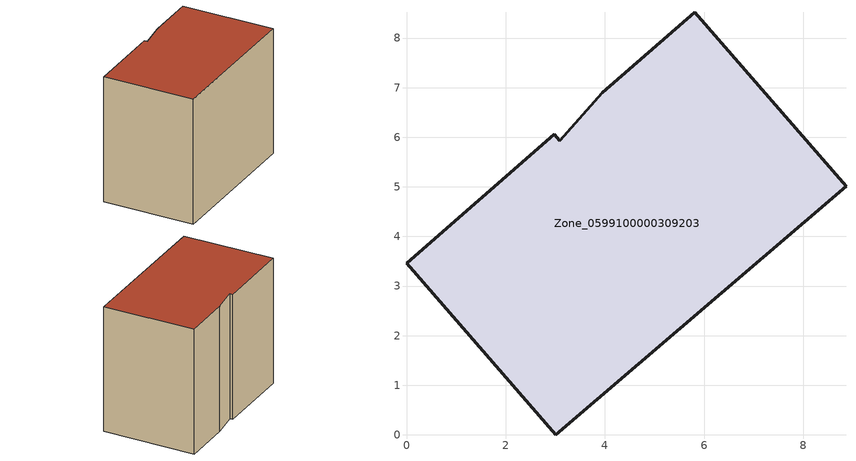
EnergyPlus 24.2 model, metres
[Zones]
Zone_0599100000309203
 floor ground (C_G): 0,3.46 2.98,6.05 3.09,5.93 3.95,6.9 5.81,8.52 8.86,5.01 3.01,0 z0
 wall outside (C_F): 8.86,5.01 5.81,8.52 3.95,6.9 3.09,5.93 2.98,6.05 0,3.46 3.01,0 8.86,5.01 z0:6.42
 roof outside (C_R): 2.98,6.05 0,3.46 3.01,0 8.86,5.01 5.81,8.52 3.95,6.9 3.09,5.93 z6.42
[BUILDING]
Pand.0599100000309203: North Axis=0; Terrain=City; Loads Convergence Tolerance Value=0.04; Temperature Convergence Tolerance Value=0.4; Solar Distribution=FullExterior; Maximum Number of Warmup Days=25; Minimum Number of Warmup Days=1
[Site:Location]
Rotterdam.The.Hague.AP_ZH_NLD Design_Conditions: Latitude=51.96; Longitude=4.45; Time Zone=1; Elevation=-4.5
[SITE:GROUNDTEMPERATURE:BUILDINGSURFACE]
18, 18, 18, 18, 18, 18, 18, 18, 18, 18, 18, 18
[MATERIAL] Thermal Absorptance=0.9; Solar Absorptance=0.7; Visible Absorptance=0.7
Name | Roughness | Thickness | Conductivity | Density | Specific Heat
G.TC.1946 | MediumSmooth | 0.15 | 1 | 540 | 1210
F.TC.1946 | Rough | 0.3 | 0.857143 | 1920 | 840
R.TC.1946 | MediumRough | 0.2 | 0.909091 | 1500 | 1000
[CONSTRUCTION]
C_G: G.TC.1946
C_F: F.TC.1946
C_R: R.TC.1946
[ZONE]
Zone_0599100000309203: Type=1; Multiplier=1; Ceiling Height=Autocalculate; Volume=Autocalculate; Floor Area=autocalculate; Part of Total Floor Area=Yes
[ZONEINFILTRATION:DESIGNFLOWRATE]
Infil_Zone_0599100000309203: Zone or ZoneList or Space or SpaceList=Zone_0599100000309203; Schedule=AlwaysOn; Design Flow Rate Calculation Method=Flow/Area; Flow Rate per Floor Area=0.003; Constant Term Coefficient=1; Temperature Term Coefficient=0; Velocity Term Coefficient=0; Velocity Squared Term Coefficient=0
[HVACTEMPLATE:ZONE:IDEALLOADSAIRSYSTEM]
Zone_0599100000309203: Maximum Heating Supply Air Temperature=50; Minimum Cooling Supply Air Temperature=13; Maximum Heating Supply Air Humidity Ratio=0.0156; Minimum Cooling Supply Air Humidity Ratio=0.0077; Heating Limit=NoLimit; Cooling Limit=NoLimit; Dehumidification Control Type=ConstantSensibleHeatRatio; Cooling Sensible Heat Ratio=0.7; Dehumidification Setpoint=60; Humidification Control Type=None; Humidification Setpoint=30; Outdoor Air Method=None; Outdoor Air Flow Rate per Person=0.00944; Outdoor Air Flow Rate per Zone Floor Area=0; Outdoor Air Flow Rate per Zone=0; Demand Controlled Ventilation Type=None; Outdoor Air Economizer Type=NoEconomizer; Heat Recovery Type=None; Sensible Heat Recovery Effectiveness=0.7; Latent Heat Recovery Effectiveness=0.65
[ZONECONTROL:THERMOSTAT]
ThermostatControl_Zone_0599100000309203: Zone or ZoneList=Zone_0599100000309203; Control Type Schedule=DualSetpointControlType; Control 1=Thermostat_Zone_0599100000309203; Temperature Difference Between Cutout And Setpoint=0
[THERMOSTATSETPOINT:DUALSETPOINT]
Thermostat_Zone_0599100000309203: Heating Setpoint Temperature Schedule=HeatingSetpoint_Zone_0599100000309203; Cooling Setpoint Temperature Schedule=CoolingSetpoint_Zone_0599100000309203
[SCHEDULE:COMPACT]
HeatingSetpoint_Zone_0599100000309203: Through: 12/31, For: AllDays, Until: 24:00, 21
CoolingSetpoint_Zone_0599100000309203: Through: 12/31, For: AllDays, Until: 24:00, 24
DualSetpointControlType: Through: 12/31, For: AllDays, Until: 24:00, 4
AlwaysOn: Through: 12/31, For: AllDays, Until: 24:00, 1
